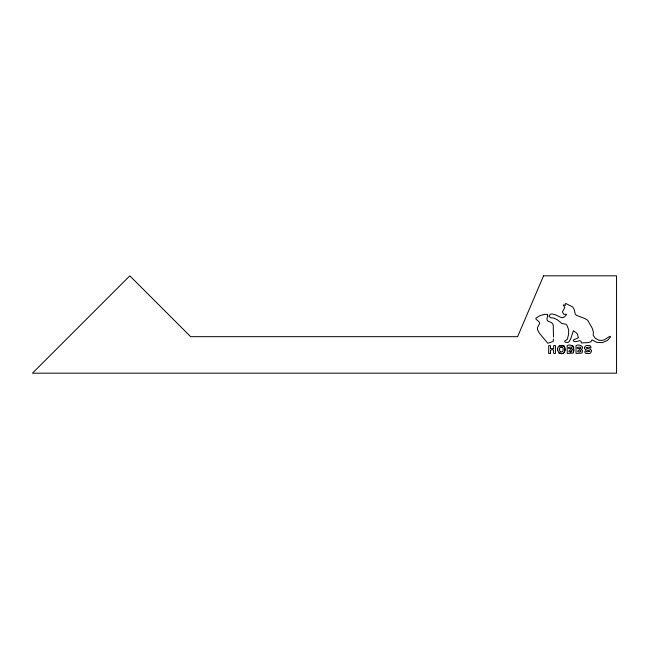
<?xml version="1.0" encoding="UTF-8"?>
<svg xmlns="http://www.w3.org/2000/svg" width="649" height="649" viewBox="0 0 649 649"><rect width="100%" height="100%" fill="white"/><g stroke="black" fill="none" stroke-linecap="round" stroke-linejoin="round"><path stroke-width="0.97" d="M564.881 350.906C561.807 358.8 552.664 347.913 560.614 345.544M572.523 349.454L573.724 350.419L573.189 353.056L567.21 353.454L567.21 345.641C569.66 343.572 576.758 346.777 572.41 349.438M564.906 350.419L564.914 349.438L564.881 350.939M573.797 350.971L573.724 348.521A10.919 10.919 0 0 0 573.7 347.969L573.594 347.32A2.807 2.807 0 0 0 573.489 346.98L573.351 346.68A2.19 2.19 0 0 0 572.118 345.722L571.315 345.576M553.5 337.009L553.232 324.865L551.78 322.74L547.488 320.817L546.937 319.097L547.342 316.842M553.402 339.021L553.224 341.423L547.829 343.256L539.343 333.188L537.477 329.708L537.583 327.469L539.741 323.21L538.889 321.636L535.912 319.081L535.952 318.083L540.057 315.617L544.649 314.327L547.448 314.4L547.472 316.452M557.767 348.343L557.742 349.876M573.538 351.904L573.619 351.604A6.084 6.084 0 0 0 573.708 350.825M573.505 346.647L573.375 346.363M573.716 350.557L573.602 350.103M581.35 349.454C585.39 346.631 578.429 343.597 576.028 345.641L576.028 353.454L582.007 353.056L582.559 350.509L581.228 349.438M560.014 345.593L563.981 346.063L564.744 347.199L564.914 349.405L564.865 347.832M571.136 348.789C575.014 345.349 563.235 348.083 571.136 348.789A9.946 9.946 0 0 1 570.836 348.797M579.955 348.789C583.832 345.349 572.053 348.083 579.955 348.789A9.946 9.946 0 0 1 579.654 348.797M571.047 351.945L571.996 351.158A3.626 3.626 0 0 0 571.996 350.849C571.209 348.318 566.261 352.131 570.52 351.953A10.871 10.871 0 0 0 570.942 351.945L571.047 351.945A9.776 9.776 0 0 1 570.52 351.953M562.083 353.486L561.093 353.51M560.752 345.536L561.58 345.519M560.655 351.936A10.1 10.1 0 0 0 561.296 351.953L561.409 351.953A8.526 8.526 0 0 0 561.742 351.945L562.951 351.214A1.923 1.923 0 0 0 563.016 350.922L563.032 350.72A9.443 9.443 0 0 0 563.056 350.192L563.056 348.651A10.765 10.765 0 0 0 563.04 348.335L562.732 347.361L561.783 347.085A11.26 11.26 0 0 0 561.442 347.077L560.103 347.247L559.625 348.221A10.619 10.619 0 0 0 559.6 348.773L559.592 350.233A10.984 10.984 0 0 0 559.608 350.687L560.655 351.928M560.963 353.51L559.722 353.413M571.428 345.576L571.923 345.649M561.969 345.528L562.894 345.609M557.742 350.338L557.742 349.908M559.178 345.803A2.701 2.701 0 0 1 559.689 345.641M563.194 345.674A2.572 2.572 0 0 1 563.705 345.885M564.062 346.12A1.988 1.988 0 0 1 564.484 346.598M564.468 352.439A1.882 1.882 0 0 1 564.208 352.756M563.34 353.283A3.002 3.002 0 0 1 562.975 353.389M559.284 353.291A2.377 2.377 0 0 1 558.732 353.015M561.036 347.077A15.479 15.479 0 0 1 561.442 347.077M584.692 347.75C583.078 350.922 595.733 350.76 586.615 351.839C584.741 348.562 583.686 354.094 586.939 353.486C588.424 353.494 590.947 353.892 591.19 351.839C593.892 347.896 580.295 348.416 589.122 347.174C592.05 350.298 591.409 344.578 588.44 345.528C586.874 345.349 584.416 345.601 584.692 347.75M573.31 340.49C574.9 344.246 581.488 337.553 581.342 342.956L588.57 342.534L590.882 341.788L592.099 339.914L596.877 342.388L602.394 342.64L607.448 340.449L610.685 336.815L609.809 336.279L604.324 339.808L601.996 340.433L598.524 340.092L595.279 338.226L593.243 335.476L593.348 331.85L592.286 328.362L587.718 320.314L584.717 318.456L576.344 315.317L575.217 313.913L574.178 309.451L572.702 306.936L565.766 303.464L565.165 303.967L565.457 305.363L563.202 304.941L564.784 307.48L562.375 312.007L563.965 314.327L566.691 314.351L564.411 317.037L561.774 317.767L555.544 314.846L552.169 313.954L550.36 314.238L548.851 316.12L550.701 317.791L553.54 318.002L557.166 319.665L561.888 323.494L565.912 324.249L566.837 325.035L568.678 329.806L568.556 334.446L567.364 339.216L564.654 341.131L565.149 342.242L567.964 342.453L569.23 341.504L570.658 338.948L573.367 330.722L576.239 332.742L577.286 333.886L578.437 337.707L573.643 339.833L573.31 340.49M580.814 351.158L579.76 351.945A10.871 10.871 0 0 1 579.346 351.953C575.087 352.131 580.036 348.318 580.814 350.849A3.626 3.626 0 0 1 580.814 351.158M543.538 275.825L517.618 336.669L190.644 336.669L129.8 275.825L32.45 373.175L616.55 373.175L616.55 275.825L543.538 275.825M550.441 353.364L548.64 353.454L548.738 345.576L550.441 345.649L550.547 348.675L553.629 348.651L553.629 345.649L555.447 345.576L555.447 353.429C550.952 354.808 556.639 347.588 550.441 350.233L550.441 353.364"/></g></svg>
